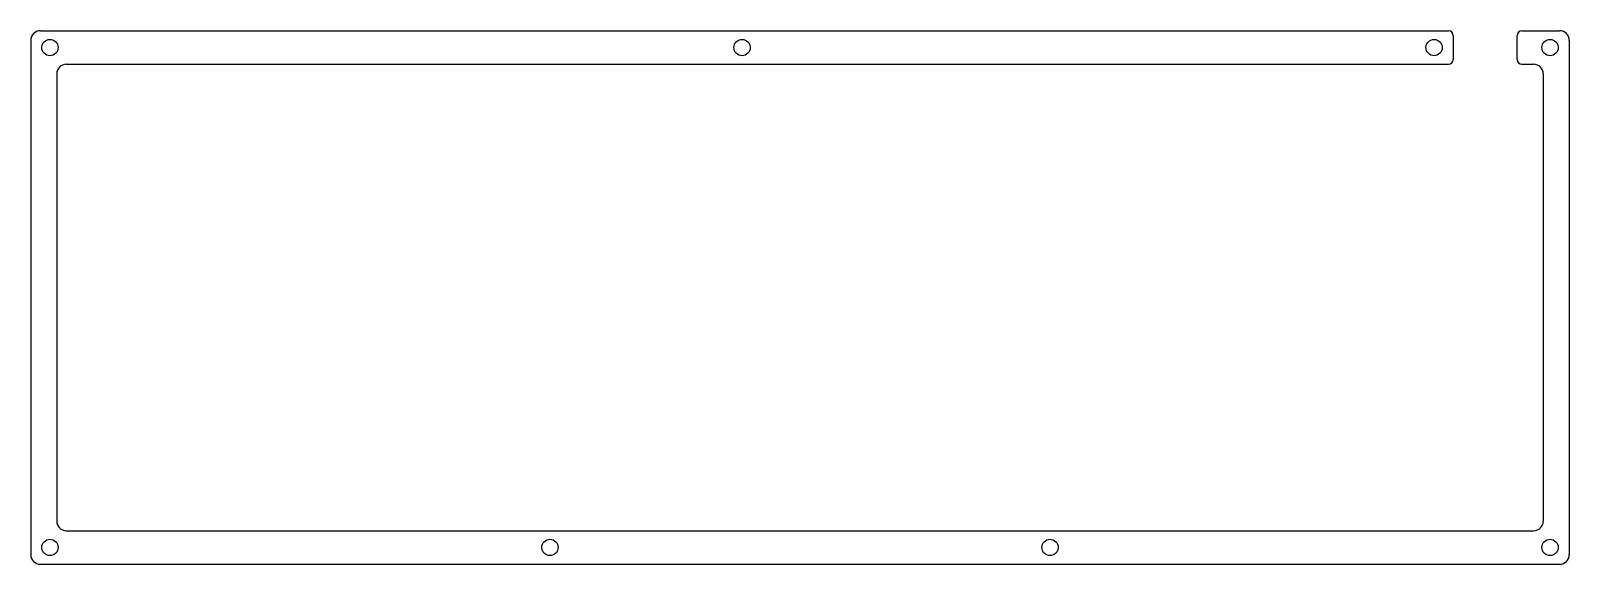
# Model space of a CAD drawing. Header units: millimetres. Extents: x 0 to 321, y 0 to 111.
import ezdxf

# ---------------------------------------------------------------- set-up
doc = ezdxf.new("R2010")
doc.units = ezdxf.units.MM

msp = doc.modelspace()

# ---------------------------------------------------------------- linework, layer by layer
for p, q in [((0.09, 109.35), (0.09, 2.1)), ((2.09, 111.35), (295.71, 111.35)), ((296.71, 110.35), (296.71, 105.35)), ((310.01, 105.35), (310.01, 110.35)), ((311.01, 111.35), (318.89, 111.35)), ((320.89, 109.35), (320.89, 2.1)), ((7.5, 104.35), (295.71, 104.35)), ((311.01, 104.35), (313.47, 104.35)), ((5.5, 102.35), (5.5, 9.1)), ((315.47, 102.35), (315.47, 9.1)), ((7.5, 7.1), (313.47, 7.1)), ((2.09, 0.1), (318.89, 0.1))]:
    msp.add_line(p, q)
for centre in [(4.09, 107.85), (148.4, 107.85), (292.71, 107.85), (316.89, 107.85), (4.09, 3.6), (108.35, 3.6), (212.62, 3.6), (316.89, 3.6)]:
    msp.add_circle(centre, 1.7)
for centre, radius, start, end in [((2.09, 109.35), 2, 90, 180), ((295.71, 110.35), 1, 0, 90), ((311.01, 110.35), 1, 90, 180), ((318.89, 109.35), 2, 0, 90), ((7.5, 102.35), 2, 90, 180), ((295.71, 105.35), 1, 270, 0), ((311.01, 105.35), 1, 180, 270), ((313.47, 102.35), 2, 0, 90), ((7.5, 9.1), 2, 180, 270), ((313.47, 9.1), 2, 270, 0), ((2.09, 2.1), 2, 180, 270), ((318.89, 2.1), 2, 270, 0)]:
    msp.add_arc(centre, radius, start, end)

doc.saveas('drawing.dxf')
